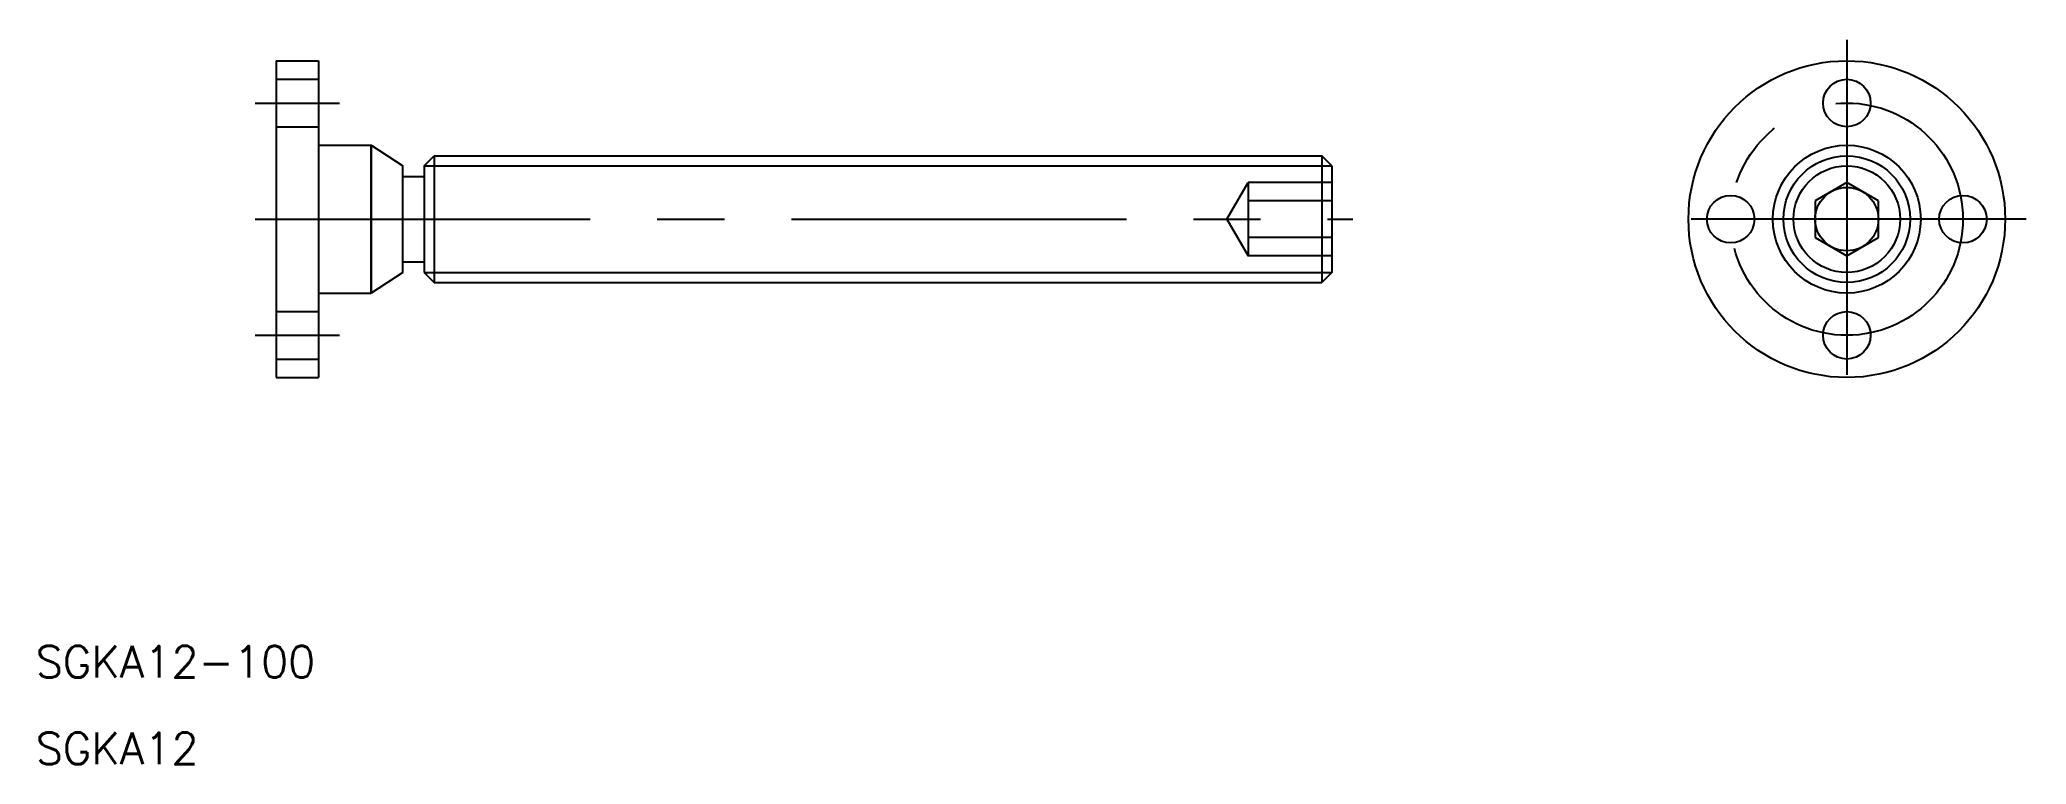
# Model space of a CAD drawing. Extents: x -171 to 17, y -52 to 17.
import ezdxf

# ---------------------------------------------------------------- set-up
doc = ezdxf.new("R2010")
doc.units = 0
doc.linetypes.add('CENTER', pattern=[50.8, 31.75, -6.35, 6.35, -6.35])
doc.linetypes.add('DASHED', pattern=[19.05, 12.7, -6.35])
doc.layers.get('0').update_dxf_attribs({"linetype": 'CONTINUOUS'})
doc.layers.add('CENTER', color=1, linetype='CENTER')
doc.styles.get("Standard").update_dxf_attribs({"font": 'txt.shx', "height": 3, "bigfont": 'bigfont.shx'})

msp = doc.modelspace()

# ---------------------------------------------------------------- linework, layer by layer
at = {"color": 7, "linetype": 'CONTINUOUS'}
for p, q in [((-148.78, 15), (-148.78, -15)), ((-148.78, 15), (-144.78, 15)), ((-144.78, 15), (-144.78, -15)), ((-144.78, 7), (-139.78, 7)), ((-139.78, 7), (-139.78, -7)), ((-139.78, -7), (-139.78, 7)), ((-139.78, 7), (-136.78, 5.05)), ((-134.77, 5.05), (-133.83, 6)), ((-133.83, 6), (-49.72, 6)), ((-133.83, 6), (-133.83, -6)), ((-48.78, 5.05), (-49.72, 6)), ((-49.72, 6), (-49.72, -6)), ((-136.78, -5.05), (-136.78, 5.05)), ((-136.78, 4.05), (-134.77, 4.05)), ((-134.77, 5.05), (-134.77, -5.05)), ((-48.78, 5.05), (-48.78, -5.05)), ((0, 3.46), (-3, 1.73)), ((3, 1.73), (0, 3.46)), ((-3, 1.73), (-3, -1.73)), ((3, -1.73), (3, 1.73)), ((-3, -1.73), (0, -3.46)), ((0, -3.46), (3, -1.73)), ((-136.78, -5.05), (-139.78, -7)), ((-136.78, -4.05), (-134.77, -4.05)), ((-134.77, -5.05), (-133.83, -6)), ((-48.78, -5.05), (-49.72, -6)), ((-144.78, -7), (-139.78, -7)), ((-133.83, -6), (-49.72, -6)), ((-148.78, -15), (-144.78, -15))]:
    msp.add_line(p, q, dxfattribs=at)
at = {"color": 3, "linetype": 'DASHED'}
for p, q in [((-148.78, 13.25), (-144.78, 13.25)), ((-148.78, 8.75), (-144.78, 8.75)), ((-58.72, 0), (-56.72, 3.46)), ((-48.78, 3.46), (-56.72, 3.46)), ((-56.72, 3.46), (-56.72, -3.46)), ((-58.72, 0), (-56.72, -3.46)), ((-48.78, 1.73), (-56.72, 1.73)), ((-48.78, -1.73), (-56.72, -1.73)), ((-48.78, -3.46), (-56.72, -3.46)), ((-148.78, -8.75), (-144.78, -8.75)), ((-148.78, -13.25), (-144.78, -13.25))]:
    msp.add_line(p, q, dxfattribs=at)
at = {"color": 3, "linetype": 'CONTINUOUS'}
for p, q in [((-134.77, 5.05), (-48.78, 5.05)), ((-134.77, -5.05), (-48.78, -5.05))]:
    msp.add_line(p, q, dxfattribs=at)
at = {"color": 7, "linetype": 'CONTINUOUS'}
for centre, radius in [((0, 0), 15), ((0, 11), 2.25), ((0, 0), 7), ((0, 0), 6), ((-11, 0), 2.25), ((0, 0), 3), ((11, 0), 2.25), ((0, -11), 2.25)]:
    msp.add_circle(centre, radius, dxfattribs=at)
at = {"color": 3, "linetype": 'CONTINUOUS'}
msp.add_circle((0, 0), 5.05, dxfattribs=at)
at = {"layer": 'CENTER', "color": 1, "linetype": 'CENTER'}
for p, q in [((0, 17), (0, -17)), ((-150.78, 11), (-142.78, 11)), ((-150.78, 0), (-46.78, 0)), ((17, 0), (-17, 0)), ((-150.78, -11), (-142.78, -11))]:
    msp.add_line(p, q, dxfattribs=at)
msp.add_circle((0, 0), 11, dxfattribs=at)

# ---------------------------------------------------------------- texts
at = {"color": 7, "linetype": 'CONTINUOUS'}
for s, p in [('SGKA12-100', (-171.57, -43.43)), ('SGKA12', (-171.57, -51.64))]:
    msp.add_text(s, height=3, dxfattribs=at).set_placement(p)

doc.saveas('drawing.dxf')
